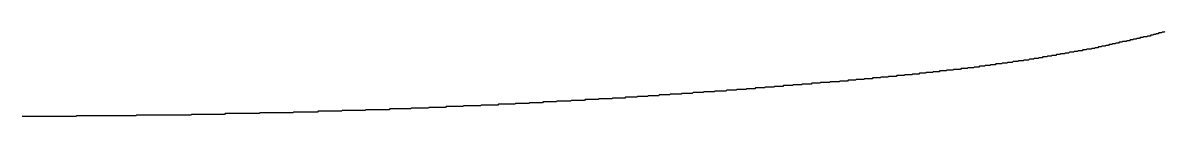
# Model space of a CAD drawing. Header units: millimetres. Extents: x 41 to 1041, y 1148 to 1248.
# Drawn here: x 314.35 to 329.04, y 1159.36 to 1160.46 of the extents above; entities that cross this region are included whole.
import ezdxf

# ---------------------------------------------------------------- set-up
doc = ezdxf.new("R2010")
doc.units = ezdxf.units.MM

msp = doc.modelspace()

# ---------------------------------------------------------------- linework, layer by layer
at = {"color": 3}
msp.add_polyline3d([(329.043, 1160.455, 0), (329.035, 1160.445, 0), (329.026, 1160.445, 0), (329.018, 1160.445, 0), (329.009, 1160.445, 0), (329.001, 1160.435, 0), (328.992, 1160.435, 0), (328.984, 1160.435, 0), (328.975, 1160.435, 0), (328.967, 1160.435, 0), (328.958, 1160.425, 0), (328.95, 1160.425, 0), (328.941, 1160.425, 0), (328.932, 1160.425, 0), (328.924, 1160.415, 0), (328.915, 1160.415, 0), (328.907, 1160.415, 0), (328.898, 1160.415, 0), (328.89, 1160.405, 0), (328.881, 1160.405, 0), (328.873, 1160.405, 0), (328.864, 1160.405, 0), (328.856, 1160.395, 0), (328.847, 1160.395, 0), (328.838, 1160.395, 0), (328.83, 1160.395, 0), (328.821, 1160.395, 0), (328.812, 1160.385, 0), (328.804, 1160.385, 0), (328.795, 1160.385, 0), (328.786, 1160.385, 0), (328.778, 1160.385, 0), (328.769, 1160.385, 0), (328.76, 1160.375, 0), (328.752, 1160.375, 0), (328.743, 1160.375, 0), (328.734, 1160.375, 0), (328.726, 1160.375, 0), (328.717, 1160.365, 0), (328.709, 1160.365, 0), (328.7, 1160.365, 0), (328.691, 1160.365, 0), (328.683, 1160.365, 0), (328.674, 1160.355, 0), (328.665, 1160.355, 0), (328.657, 1160.355, 0), (328.648, 1160.355, 0), (328.639, 1160.355, 0), (328.631, 1160.345, 0), (328.622, 1160.345, 0), (328.613, 1160.345, 0), (328.605, 1160.345, 0), (328.596, 1160.345, 0), (328.587, 1160.335, 0), (328.579, 1160.335, 0), (328.57, 1160.335, 0), (328.562, 1160.335, 0), (328.553, 1160.335, 0), (328.544, 1160.325, 0), (328.536, 1160.325, 0), (328.527, 1160.325, 0), (328.518, 1160.325, 0), (328.51, 1160.325, 0), (328.501, 1160.325, 0), (328.492, 1160.315, 0), (328.484, 1160.315, 0), (328.475, 1160.315, 0), (328.466, 1160.315, 0), (328.458, 1160.315, 0), (328.449, 1160.305, 0), (328.44, 1160.305, 0), (328.432, 1160.305, 0), (328.423, 1160.305, 0), (328.415, 1160.305, 0), (328.406, 1160.295, 0), (328.397, 1160.295, 0), (328.389, 1160.295, 0), (328.38, 1160.295, 0), (328.371, 1160.295, 0), (328.363, 1160.285, 0), (328.354, 1160.285, 0), (328.345, 1160.285, 0), (328.337, 1160.285, 0), (328.328, 1160.285, 0), (328.319, 1160.275, 0), (328.311, 1160.275, 0), (328.302, 1160.275, 0), (328.293, 1160.275, 0), (328.285, 1160.275, 0), (328.276, 1160.265, 0), (328.268, 1160.265, 0), (328.259, 1160.265, 0), (328.25, 1160.265, 0), (328.242, 1160.265, 0), (328.233, 1160.265, 0), (328.224, 1160.255, 0), (328.216, 1160.255, 0), (328.207, 1160.255, 0), (328.198, 1160.255, 0), (328.19, 1160.255, 0), (328.181, 1160.245, 0), (328.172, 1160.245, 0), (328.164, 1160.245, 0), (328.155, 1160.245, 0), (328.146, 1160.245, 0), (328.138, 1160.235, 0), (328.129, 1160.235, 0), (328.121, 1160.235, 0), (328.112, 1160.235, 0), (328.103, 1160.235, 0), (328.094, 1160.225, 0), (328.086, 1160.225, 0), (328.077, 1160.225, 0), (328.068, 1160.225, 0), (328.06, 1160.225, 0), (328.051, 1160.225, 0), (328.042, 1160.225, 0), (328.033, 1160.215, 0), (328.025, 1160.215, 0), (328.016, 1160.215, 0), (328.007, 1160.215, 0), (327.998, 1160.215, 0), (327.99, 1160.215, 0), (327.981, 1160.205, 0), (327.972, 1160.205, 0), (327.964, 1160.205, 0), (327.955, 1160.205, 0), (327.946, 1160.205, 0), (327.937, 1160.205, 0), (327.929, 1160.205, 0), (327.92, 1160.195, 0), (327.911, 1160.195, 0), (327.902, 1160.195, 0), (327.894, 1160.195, 0), (327.885, 1160.195, 0), (327.876, 1160.195, 0), (327.868, 1160.185, 0), (327.859, 1160.185, 0), (327.85, 1160.185, 0), (327.841, 1160.185, 0), (327.833, 1160.185, 0), (327.824, 1160.185, 0), (327.815, 1160.185, 0), (327.806, 1160.175, 0), (327.798, 1160.175, 0), (327.789, 1160.175, 0), (327.78, 1160.175, 0), (327.772, 1160.175, 0), (327.763, 1160.175, 0), (327.754, 1160.165, 0), (327.745, 1160.165, 0), (327.737, 1160.165, 0), (327.728, 1160.165, 0), (327.719, 1160.165, 0), (327.711, 1160.165, 0), (327.702, 1160.165, 0), (327.693, 1160.155, 0), (327.684, 1160.155, 0), (327.676, 1160.155, 0), (327.667, 1160.155, 0), (327.658, 1160.155, 0), (327.649, 1160.155, 0), (327.641, 1160.145, 0), (327.632, 1160.145, 0), (327.623, 1160.145, 0), (327.615, 1160.145, 0), (327.606, 1160.145, 0), (327.597, 1160.145, 0), (327.588, 1160.145, 0), (327.58, 1160.135, 0), (327.571, 1160.135, 0), (327.562, 1160.135, 0), (327.553, 1160.135, 0), (327.545, 1160.135, 0), (327.536, 1160.135, 0), (327.527, 1160.125, 0), (327.519, 1160.125, 0), (327.51, 1160.125, 0), (327.501, 1160.125, 0), (327.492, 1160.125, 0), (327.484, 1160.125, 0), (327.475, 1160.125, 0), (327.466, 1160.115, 0), (327.457, 1160.115, 0), (327.449, 1160.115, 0), (327.44, 1160.115, 0), (327.431, 1160.115, 0), (327.423, 1160.115, 0), (327.414, 1160.105, 0), (327.405, 1160.105, 0), (327.396, 1160.105, 0), (327.388, 1160.105, 0), (327.379, 1160.105, 0), (327.37, 1160.105, 0), (327.361, 1160.105, 0), (327.353, 1160.095, 0), (327.344, 1160.095, 0), (327.335, 1160.095, 0), (327.326, 1160.095, 0), (327.318, 1160.095, 0), (327.309, 1160.095, 0), (327.3, 1160.095, 0), (327.291, 1160.085, 0), (327.283, 1160.085, 0), (327.274, 1160.085, 0), (327.265, 1160.085, 0), (327.256, 1160.085, 0), (327.247, 1160.085, 0), (327.239, 1160.085, 0), (327.23, 1160.085, 0), (327.221, 1160.075, 0), (327.212, 1160.075, 0), (327.204, 1160.075, 0), (327.195, 1160.075, 0), (327.186, 1160.075, 0), (327.177, 1160.075, 0), (327.169, 1160.075, 0), (327.16, 1160.075, 0), (327.151, 1160.065, 0), (327.142, 1160.065, 0), (327.133, 1160.065, 0), (327.125, 1160.065, 0), (327.116, 1160.065, 0), (327.107, 1160.065, 0), (327.098, 1160.065, 0), (327.09, 1160.065, 0), (327.081, 1160.055, 0), (327.072, 1160.055, 0), (327.063, 1160.055, 0), (327.054, 1160.055, 0), (327.046, 1160.055, 0), (327.037, 1160.055, 0), (327.028, 1160.055, 0), (327.019, 1160.055, 0), (327.011, 1160.045, 0), (327.002, 1160.045, 0), (326.993, 1160.045, 0), (326.984, 1160.045, 0), (326.975, 1160.045, 0), (326.967, 1160.045, 0), (326.958, 1160.045, 0), (326.949, 1160.045, 0), (326.94, 1160.035, 0), (326.932, 1160.035, 0), (326.923, 1160.035, 0), (326.914, 1160.035, 0), (326.905, 1160.035, 0), (326.897, 1160.035, 0), (326.888, 1160.035, 0), (326.879, 1160.035, 0), (326.87, 1160.035, 0), (326.861, 1160.025, 0), (326.853, 1160.025, 0), (326.844, 1160.025, 0), (326.835, 1160.025, 0), (326.826, 1160.025, 0), (326.818, 1160.025, 0), (326.809, 1160.025, 0), (326.8, 1160.025, 0), (326.791, 1160.015, 0), (326.782, 1160.015, 0), (326.774, 1160.015, 0), (326.765, 1160.015, 0), (326.756, 1160.015, 0), (326.747, 1160.015, 0), (326.739, 1160.015, 0), (326.73, 1160.015, 0), (326.721, 1160.005, 0), (326.712, 1160.005, 0), (326.703, 1160.005, 0), (326.695, 1160.005, 0), (326.686, 1160.005, 0), (326.677, 1160.005, 0), (326.668, 1160.005, 0), (326.66, 1160.005, 0), (326.651, 1159.995, 0), (326.642, 1159.995, 0), (326.633, 1159.995, 0), (326.624, 1159.995, 0), (326.616, 1159.995, 0), (326.607, 1159.995, 0), (326.598, 1159.995, 0), (326.589, 1159.995, 0), (326.581, 1159.985, 0), (326.572, 1159.985, 0), (326.563, 1159.985, 0), (326.554, 1159.985, 0), (326.545, 1159.985, 0), (326.537, 1159.985, 0), (326.528, 1159.985, 0), (326.519, 1159.985, 0), (326.51, 1159.985, 0), (326.501, 1159.975, 0), (326.493, 1159.975, 0), (326.484, 1159.975, 0), (326.475, 1159.975, 0), (326.466, 1159.975, 0), (326.457, 1159.975, 0), (326.449, 1159.975, 0), (326.44, 1159.975, 0), (326.431, 1159.975, 0), (326.422, 1159.975, 0), (326.413, 1159.965, 0), (326.405, 1159.965, 0), (326.396, 1159.965, 0), (326.387, 1159.965, 0), (326.378, 1159.965, 0), (326.369, 1159.965, 0), (326.361, 1159.965, 0), (326.352, 1159.965, 0), (326.343, 1159.965, 0), (326.334, 1159.965, 0), (326.325, 1159.965, 0), (326.317, 1159.955, 0), (326.308, 1159.955, 0), (326.299, 1159.955, 0), (326.29, 1159.955, 0), (326.281, 1159.955, 0), (326.272, 1159.955, 0), (326.264, 1159.955, 0), (326.255, 1159.955, 0), (326.246, 1159.955, 0), (326.237, 1159.955, 0), (326.228, 1159.945, 0), (326.22, 1159.945, 0), (326.211, 1159.945, 0), (326.202, 1159.945, 0), (326.193, 1159.945, 0), (326.184, 1159.945, 0), (326.176, 1159.945, 0), (326.167, 1159.945, 0), (326.158, 1159.945, 0), (326.149, 1159.945, 0), (326.14, 1159.935, 0), (326.132, 1159.935, 0), (326.123, 1159.935, 0), (326.114, 1159.935, 0), (326.105, 1159.935, 0), (326.096, 1159.935, 0), (326.088, 1159.935, 0), (326.079, 1159.935, 0), (326.07, 1159.935, 0), (326.061, 1159.935, 0), (326.052, 1159.925, 0), (326.044, 1159.925, 0), (326.035, 1159.925, 0), (326.026, 1159.925, 0), (326.017, 1159.925, 0), (326.008, 1159.925, 0), (326, 1159.925, 0), (325.991, 1159.925, 0), (325.982, 1159.925, 0), (325.973, 1159.925, 0), (325.964, 1159.915, 0), (325.955, 1159.915, 0), (325.947, 1159.915, 0), (325.938, 1159.915, 0), (325.929, 1159.915, 0), (325.92, 1159.915, 0), (325.911, 1159.915, 0), (325.903, 1159.915, 0), (325.894, 1159.915, 0), (325.885, 1159.915, 0), (325.876, 1159.905, 0), (325.867, 1159.905, 0), (325.859, 1159.905, 0), (325.85, 1159.905, 0), (325.841, 1159.905, 0), (325.832, 1159.905, 0), (325.823, 1159.905, 0), (325.815, 1159.905, 0), (325.806, 1159.905, 0), (325.797, 1159.905, 0), (325.788, 1159.895, 0), (325.779, 1159.895, 0), (325.771, 1159.895, 0), (325.762, 1159.895, 0), (325.753, 1159.895, 0), (325.744, 1159.895, 0), (325.735, 1159.895, 0), (325.726, 1159.895, 0), (325.718, 1159.895, 0), (325.709, 1159.895, 0), (325.7, 1159.895, 0), (325.691, 1159.885, 0), (325.682, 1159.885, 0), (325.674, 1159.885, 0), (325.665, 1159.885, 0), (325.656, 1159.885, 0), (325.647, 1159.885, 0), (325.638, 1159.885, 0), (325.629, 1159.885, 0), (325.621, 1159.885, 0), (325.612, 1159.885, 0), (325.603, 1159.885, 0), (325.594, 1159.885, 0), (325.585, 1159.875, 0), (325.577, 1159.875, 0), (325.568, 1159.875, 0), (325.559, 1159.875, 0), (325.55, 1159.875, 0), (325.541, 1159.875, 0), (325.532, 1159.875, 0), (325.524, 1159.875, 0), (325.515, 1159.875, 0), (325.506, 1159.875, 0), (325.497, 1159.875, 0), (325.488, 1159.875, 0), (325.48, 1159.865, 0), (325.471, 1159.865, 0), (325.462, 1159.865, 0), (325.453, 1159.865, 0), (325.444, 1159.865, 0), (325.435, 1159.865, 0), (325.427, 1159.865, 0), (325.418, 1159.865, 0), (325.409, 1159.865, 0), (325.4, 1159.865, 0), (325.391, 1159.865, 0), (325.382, 1159.855, 0), (325.374, 1159.855, 0), (325.365, 1159.855, 0), (325.356, 1159.855, 0), (325.347, 1159.855, 0), (325.338, 1159.855, 0), (325.33, 1159.855, 0), (325.321, 1159.855, 0), (325.312, 1159.855, 0), (325.303, 1159.855, 0), (325.294, 1159.855, 0), (325.285, 1159.855, 0), (325.277, 1159.845, 0), (325.268, 1159.845, 0), (325.259, 1159.845, 0), (325.25, 1159.845, 0), (325.241, 1159.845, 0), (325.233, 1159.845, 0), (325.224, 1159.845, 0), (325.215, 1159.845, 0), (325.206, 1159.845, 0), (325.197, 1159.845, 0), (325.188, 1159.845, 0), (325.18, 1159.845, 0), (325.171, 1159.835, 0), (325.162, 1159.835, 0), (325.153, 1159.835, 0), (325.144, 1159.835, 0), (325.135, 1159.835, 0), (325.127, 1159.835, 0), (325.118, 1159.835, 0), (325.109, 1159.835, 0), (325.1, 1159.835, 0), (325.091, 1159.835, 0), (325.083, 1159.835, 0), (325.074, 1159.835, 0), (325.065, 1159.825, 0), (325.056, 1159.825, 0), (325.047, 1159.825, 0), (325.038, 1159.825, 0), (325.03, 1159.825, 0), (325.021, 1159.825, 0), (325.012, 1159.825, 0), (325.003, 1159.825, 0), (324.994, 1159.825, 0), (324.986, 1159.825, 0), (324.977, 1159.825, 0), (324.968, 1159.825, 0), (324.959, 1159.815, 0), (324.95, 1159.815, 0), (324.941, 1159.815, 0), (324.933, 1159.815, 0), (324.924, 1159.815, 0), (324.915, 1159.815, 0), (324.906, 1159.815, 0), (324.897, 1159.815, 0), (324.888, 1159.815, 0), (324.88, 1159.815, 0), (324.871, 1159.815, 0), (324.862, 1159.815, 0), (324.853, 1159.805, 0), (324.844, 1159.805, 0), (324.835, 1159.805, 0), (324.827, 1159.805, 0), (324.818, 1159.805, 0), (324.809, 1159.805, 0), (324.8, 1159.805, 0), (324.791, 1159.805, 0), (324.783, 1159.805, 0), (324.774, 1159.805, 0), (324.765, 1159.805, 0), (324.756, 1159.805, 0), (324.747, 1159.805, 0), (324.738, 1159.805, 0), (324.73, 1159.795, 0), (324.721, 1159.795, 0), (324.712, 1159.795, 0), (324.703, 1159.795, 0), (324.694, 1159.795, 0), (324.685, 1159.795, 0), (324.677, 1159.795, 0), (324.668, 1159.795, 0), (324.659, 1159.795, 0), (324.65, 1159.795, 0), (324.641, 1159.795, 0), (324.632, 1159.795, 0), (324.624, 1159.795, 0), (324.615, 1159.795, 0), (324.606, 1159.785, 0), (324.597, 1159.785, 0), (324.588, 1159.785, 0), (324.579, 1159.785, 0), (324.571, 1159.785, 0), (324.562, 1159.785, 0), (324.553, 1159.785, 0), (324.544, 1159.785, 0), (324.535, 1159.785, 0), (324.526, 1159.785, 0), (324.518, 1159.785, 0), (324.509, 1159.785, 0), (324.5, 1159.785, 0), (324.491, 1159.775, 0), (324.482, 1159.775, 0), (324.473, 1159.775, 0), (324.465, 1159.775, 0), (324.456, 1159.775, 0), (324.447, 1159.775, 0), (324.438, 1159.775, 0), (324.429, 1159.775, 0), (324.42, 1159.775, 0), (324.412, 1159.775, 0), (324.403, 1159.775, 0), (324.394, 1159.775, 0), (324.385, 1159.775, 0), (324.376, 1159.775, 0), (324.367, 1159.765, 0), (324.359, 1159.765, 0), (324.35, 1159.765, 0), (324.341, 1159.765, 0), (324.332, 1159.765, 0), (324.323, 1159.765, 0), (324.314, 1159.765, 0), (324.306, 1159.765, 0), (324.297, 1159.765, 0), (324.288, 1159.765, 0), (324.279, 1159.765, 0), (324.27, 1159.765, 0), (324.261, 1159.765, 0), (324.253, 1159.755, 0), (324.244, 1159.755, 0), (324.235, 1159.755, 0), (324.226, 1159.755, 0), (324.217, 1159.755, 0), (324.209, 1159.755, 0), (324.2, 1159.755, 0), (324.191, 1159.755, 0), (324.182, 1159.755, 0), (324.173, 1159.755, 0), (324.164, 1159.755, 0), (324.156, 1159.755, 0), (324.147, 1159.755, 0), (324.138, 1159.755, 0), (324.129, 1159.745, 0), (324.12, 1159.745, 0), (324.111, 1159.745, 0), (324.103, 1159.745, 0), (324.094, 1159.745, 0), (324.085, 1159.745, 0), (324.076, 1159.745, 0), (324.067, 1159.745, 0), (324.058, 1159.745, 0), (324.05, 1159.745, 0), (324.041, 1159.745, 0), (324.032, 1159.745, 0), (324.023, 1159.745, 0), (324.014, 1159.735, 0), (324.005, 1159.735, 0), (323.997, 1159.735, 0), (323.988, 1159.735, 0), (323.979, 1159.735, 0), (323.97, 1159.735, 0), (323.961, 1159.735, 0), (323.952, 1159.735, 0), (323.944, 1159.735, 0), (323.935, 1159.735, 0), (323.926, 1159.735, 0), (323.917, 1159.735, 0), (323.908, 1159.735, 0), (323.899, 1159.735, 0), (323.891, 1159.725, 0), (323.882, 1159.725, 0), (323.873, 1159.725, 0), (323.864, 1159.725, 0), (323.855, 1159.725, 0), (323.846, 1159.725, 0), (323.838, 1159.725, 0), (323.829, 1159.725, 0), (323.82, 1159.725, 0), (323.811, 1159.725, 0), (323.802, 1159.725, 0), (323.793, 1159.725, 0), (323.785, 1159.725, 0), (323.776, 1159.725, 0), (323.767, 1159.715, 0), (323.758, 1159.715, 0), (323.749, 1159.715, 0), (323.74, 1159.715, 0), (323.732, 1159.715, 0), (323.723, 1159.715, 0), (323.714, 1159.715, 0), (323.705, 1159.715, 0), (323.696, 1159.715, 0), (323.687, 1159.715, 0), (323.679, 1159.715, 0), (323.67, 1159.715, 0), (323.661, 1159.715, 0), (323.652, 1159.705, 0), (323.643, 1159.705, 0), (323.635, 1159.705, 0), (323.626, 1159.705, 0), (323.617, 1159.705, 0), (323.608, 1159.705, 0), (323.599, 1159.705, 0), (323.59, 1159.705, 0), (323.582, 1159.705, 0), (323.573, 1159.705, 0), (323.564, 1159.705, 0), (323.555, 1159.705, 0), (323.546, 1159.705, 0), (323.537, 1159.705, 0), (323.529, 1159.695, 0), (323.52, 1159.695, 0), (323.511, 1159.695, 0), (323.502, 1159.695, 0), (323.493, 1159.695, 0), (323.484, 1159.695, 0), (323.476, 1159.695, 0), (323.467, 1159.695, 0), (323.458, 1159.695, 0), (323.449, 1159.695, 0), (323.44, 1159.695, 0), (323.431, 1159.695, 0), (323.422, 1159.695, 0), (323.414, 1159.695, 0), (323.405, 1159.695, 0), (323.396, 1159.685, 0), (323.387, 1159.685, 0), (323.378, 1159.685, 0), (323.369, 1159.685, 0), (323.361, 1159.685, 0), (323.352, 1159.685, 0), (323.343, 1159.685, 0), (323.334, 1159.685, 0), (323.325, 1159.685, 0), (323.316, 1159.685, 0), (323.308, 1159.685, 0), (323.299, 1159.685, 0), (323.29, 1159.685, 0), (323.281, 1159.685, 0), (323.272, 1159.685, 0), (323.263, 1159.685, 0), (323.255, 1159.685, 0), (323.246, 1159.675, 0), (323.237, 1159.675, 0), (323.228, 1159.675, 0), (323.219, 1159.675, 0), (323.21, 1159.675, 0), (323.201, 1159.675, 0), (323.193, 1159.675, 0), (323.184, 1159.675, 0), (323.175, 1159.675, 0), (323.166, 1159.675, 0), (323.157, 1159.675, 0), (323.148, 1159.675, 0), (323.14, 1159.675, 0), (323.131, 1159.675, 0), (323.122, 1159.675, 0), (323.113, 1159.675, 0), (323.104, 1159.665, 0), (323.095, 1159.665, 0), (323.087, 1159.665, 0), (323.078, 1159.665, 0), (323.069, 1159.665, 0), (323.06, 1159.665, 0), (323.051, 1159.665, 0), (323.042, 1159.665, 0), (323.034, 1159.665, 0), (323.025, 1159.665, 0), (323.016, 1159.665, 0), (323.007, 1159.665, 0), (322.998, 1159.665, 0), (322.989, 1159.665, 0), (322.98, 1159.665, 0), (322.972, 1159.665, 0), (322.963, 1159.655, 0), (322.954, 1159.655, 0), (322.945, 1159.655, 0), (322.936, 1159.655, 0), (322.927, 1159.655, 0), (322.919, 1159.655, 0), (322.91, 1159.655, 0), (322.901, 1159.655, 0), (322.892, 1159.655, 0), (322.883, 1159.655, 0), (322.874, 1159.655, 0), (322.866, 1159.655, 0), (322.857, 1159.655, 0), (322.848, 1159.655, 0), (322.839, 1159.655, 0), (322.83, 1159.655, 0), (322.821, 1159.645, 0), (322.813, 1159.645, 0), (322.804, 1159.645, 0), (322.795, 1159.645, 0), (322.786, 1159.645, 0), (322.777, 1159.645, 0), (322.768, 1159.645, 0), (322.759, 1159.645, 0), (322.751, 1159.645, 0), (322.742, 1159.645, 0), (322.733, 1159.645, 0), (322.724, 1159.645, 0), (322.715, 1159.645, 0), (322.706, 1159.645, 0), (322.698, 1159.645, 0), (322.689, 1159.645, 0), (322.68, 1159.645, 0), (322.671, 1159.635, 0), (322.662, 1159.635, 0), (322.653, 1159.635, 0), (322.645, 1159.635, 0), (322.636, 1159.635, 0), (322.627, 1159.635, 0), (322.618, 1159.635, 0), (322.609, 1159.635, 0), (322.6, 1159.635, 0), (322.592, 1159.635, 0), (322.583, 1159.635, 0), (322.574, 1159.635, 0), (322.565, 1159.635, 0), (322.556, 1159.635, 0), (322.547, 1159.635, 0), (322.538, 1159.635, 0), (322.53, 1159.625, 0), (322.521, 1159.625, 0), (322.512, 1159.625, 0), (322.503, 1159.625, 0), (322.494, 1159.625, 0), (322.485, 1159.625, 0), (322.477, 1159.625, 0), (322.468, 1159.625, 0), (322.459, 1159.625, 0), (322.45, 1159.625, 0), (322.441, 1159.625, 0), (322.432, 1159.625, 0), (322.424, 1159.625, 0), (322.415, 1159.625, 0), (322.406, 1159.625, 0), (322.397, 1159.625, 0), (322.388, 1159.615, 0), (322.379, 1159.615, 0), (322.371, 1159.615, 0), (322.362, 1159.615, 0), (322.353, 1159.615, 0), (322.344, 1159.615, 0), (322.335, 1159.615, 0), (322.326, 1159.615, 0), (322.317, 1159.615, 0), (322.309, 1159.615, 0), (322.3, 1159.615, 0), (322.291, 1159.615, 0), (322.282, 1159.615, 0), (322.273, 1159.615, 0), (322.264, 1159.615, 0), (322.256, 1159.615, 0), (322.247, 1159.605, 0), (322.238, 1159.605, 0), (322.229, 1159.605, 0), (322.22, 1159.605, 0), (322.211, 1159.605, 0), (322.203, 1159.605, 0), (322.194, 1159.605, 0), (322.185, 1159.605, 0), (322.176, 1159.605, 0), (322.167, 1159.605, 0), (322.158, 1159.605, 0), (322.15, 1159.605, 0), (322.141, 1159.605, 0), (322.132, 1159.605, 0), (322.123, 1159.605, 0), (322.114, 1159.605, 0), (322.105, 1159.605, 0), (322.096, 1159.595, 0), (322.088, 1159.595, 0), (322.079, 1159.595, 0), (322.07, 1159.595, 0), (322.061, 1159.595, 0), (322.052, 1159.595, 0), (322.043, 1159.595, 0), (322.035, 1159.595, 0), (322.026, 1159.595, 0), (322.017, 1159.595, 0), (322.008, 1159.595, 0), (321.999, 1159.595, 0), (321.99, 1159.595, 0), (321.981, 1159.595, 0), (321.973, 1159.595, 0), (321.964, 1159.595, 0), (321.955, 1159.595, 0), (321.946, 1159.595, 0), (321.937, 1159.595, 0), (321.928, 1159.585, 0), (321.92, 1159.585, 0), (321.911, 1159.585, 0), (321.902, 1159.585, 0), (321.893, 1159.585, 0), (321.884, 1159.585, 0), (321.875, 1159.585, 0), (321.866, 1159.585, 0), (321.858, 1159.585, 0), (321.849, 1159.585, 0), (321.84, 1159.585, 0), (321.831, 1159.585, 0), (321.822, 1159.585, 0), (321.813, 1159.585, 0), (321.805, 1159.585, 0), (321.796, 1159.585, 0), (321.787, 1159.585, 0), (321.778, 1159.585, 0), (321.769, 1159.585, 0), (321.76, 1159.585, 0), (321.751, 1159.575, 0), (321.743, 1159.575, 0), (321.734, 1159.575, 0), (321.725, 1159.575, 0), (321.716, 1159.575, 0), (321.707, 1159.575, 0), (321.698, 1159.575, 0), (321.69, 1159.575, 0), (321.681, 1159.575, 0), (321.672, 1159.575, 0), (321.663, 1159.575, 0), (321.654, 1159.575, 0), (321.645, 1159.575, 0), (321.636, 1159.575, 0), (321.628, 1159.575, 0), (321.619, 1159.575, 0), (321.61, 1159.575, 0), (321.601, 1159.575, 0), (321.592, 1159.575, 0), (321.583, 1159.575, 0), (321.575, 1159.565, 0), (321.566, 1159.565, 0), (321.557, 1159.565, 0), (321.548, 1159.565, 0), (321.539, 1159.565, 0), (321.53, 1159.565, 0), (321.521, 1159.565, 0), (321.513, 1159.565, 0), (321.504, 1159.565, 0), (321.495, 1159.565, 0), (321.486, 1159.565, 0), (321.477, 1159.565, 0), (321.468, 1159.565, 0), (321.459, 1159.565, 0), (321.451, 1159.565, 0), (321.442, 1159.565, 0), (321.433, 1159.565, 0), (321.424, 1159.565, 0), (321.415, 1159.565, 0), (321.406, 1159.565, 0), (321.398, 1159.555, 0), (321.389, 1159.555, 0), (321.38, 1159.555, 0), (321.371, 1159.555, 0), (321.362, 1159.555, 0), (321.353, 1159.555, 0), (321.344, 1159.555, 0), (321.336, 1159.555, 0), (321.327, 1159.555, 0), (321.318, 1159.555, 0), (321.309, 1159.555, 0), (321.3, 1159.555, 0), (321.291, 1159.555, 0), (321.283, 1159.555, 0), (321.274, 1159.555, 0), (321.265, 1159.555, 0), (321.256, 1159.555, 0), (321.247, 1159.555, 0), (321.238, 1159.555, 0), (321.229, 1159.555, 0), (321.221, 1159.555, 0), (321.212, 1159.545, 0), (321.203, 1159.545, 0), (321.194, 1159.545, 0), (321.185, 1159.545, 0), (321.176, 1159.545, 0), (321.168, 1159.545, 0), (321.159, 1159.545, 0), (321.15, 1159.545, 0), (321.141, 1159.545, 0), (321.132, 1159.545, 0), (321.123, 1159.545, 0), (321.114, 1159.545, 0), (321.106, 1159.545, 0), (321.097, 1159.545, 0), (321.088, 1159.545, 0), (321.079, 1159.545, 0), (321.07, 1159.545, 0), (321.061, 1159.545, 0), (321.053, 1159.545, 0), (321.044, 1159.545, 0), (321.035, 1159.535, 0), (321.026, 1159.535, 0), (321.017, 1159.535, 0), (321.008, 1159.535, 0), (320.999, 1159.535, 0), (320.991, 1159.535, 0), (320.982, 1159.535, 0), (320.973, 1159.535, 0), (320.964, 1159.535, 0), (320.955, 1159.535, 0), (320.946, 1159.535, 0), (320.937, 1159.535, 0), (320.929, 1159.535, 0), (320.92, 1159.535, 0), (320.911, 1159.535, 0), (320.902, 1159.535, 0), (320.893, 1159.535, 0), (320.884, 1159.535, 0), (320.876, 1159.535, 0), (320.867, 1159.535, 0), (320.858, 1159.525, 0), (320.849, 1159.525, 0), (320.84, 1159.525, 0), (320.831, 1159.525, 0), (320.822, 1159.525, 0), (320.814, 1159.525, 0), (320.805, 1159.525, 0), (320.796, 1159.525, 0), (320.787, 1159.525, 0), (320.778, 1159.525, 0), (320.769, 1159.525, 0), (320.761, 1159.525, 0), (320.752, 1159.525, 0), (320.743, 1159.525, 0), (320.734, 1159.525, 0), (320.725, 1159.525, 0), (320.716, 1159.525, 0), (320.707, 1159.525, 0), (320.699, 1159.525, 0), (320.69, 1159.525, 0), (320.681, 1159.515, 0), (320.672, 1159.515, 0), (320.663, 1159.515, 0), (320.654, 1159.515, 0), (320.646, 1159.515, 0), (320.637, 1159.515, 0), (320.628, 1159.515, 0), (320.619, 1159.515, 0), (320.61, 1159.515, 0), (320.601, 1159.515, 0), (320.592, 1159.515, 0), (320.584, 1159.515, 0), (320.575, 1159.515, 0), (320.566, 1159.515, 0), (320.557, 1159.515, 0), (320.548, 1159.515, 0), (320.539, 1159.515, 0), (320.53, 1159.515, 0), (320.522, 1159.515, 0), (320.513, 1159.515, 0), (320.504, 1159.515, 0), (320.495, 1159.515, 0), (320.486, 1159.515, 0), (320.477, 1159.515, 0), (320.468, 1159.515, 0), (320.46, 1159.505, 0), (320.451, 1159.505, 0), (320.442, 1159.505, 0), (320.433, 1159.505, 0), (320.424, 1159.505, 0), (320.415, 1159.505, 0), (320.406, 1159.505, 0), (320.398, 1159.505, 0), (320.389, 1159.505, 0), (320.38, 1159.505, 0), (320.371, 1159.505, 0), (320.362, 1159.505, 0), (320.353, 1159.505, 0), (320.345, 1159.505, 0), (320.336, 1159.505, 0), (320.327, 1159.505, 0), (320.318, 1159.505, 0), (320.309, 1159.505, 0), (320.3, 1159.505, 0), (320.291, 1159.505, 0), (320.283, 1159.505, 0), (320.274, 1159.505, 0), (320.265, 1159.505, 0), (320.256, 1159.505, 0), (320.247, 1159.505, 0), (320.238, 1159.495, 0), (320.229, 1159.495, 0), (320.221, 1159.495, 0), (320.212, 1159.495, 0), (320.203, 1159.495, 0), (320.194, 1159.495, 0), (320.185, 1159.495, 0), (320.176, 1159.495, 0), (320.167, 1159.495, 0), (320.159, 1159.495, 0), (320.15, 1159.495, 0), (320.141, 1159.495, 0), (320.132, 1159.495, 0), (320.123, 1159.495, 0), (320.114, 1159.495, 0), (320.106, 1159.495, 0), (320.097, 1159.495, 0), (320.088, 1159.495, 0), (320.079, 1159.495, 0), (320.07, 1159.495, 0), (320.061, 1159.495, 0), (320.052, 1159.495, 0), (320.044, 1159.495, 0), (320.035, 1159.495, 0), (320.026, 1159.495, 0), (320.017, 1159.495, 0), (320.008, 1159.485, 0), (319.999, 1159.485, 0), (319.99, 1159.485, 0), (319.982, 1159.485, 0), (319.973, 1159.485, 0), (319.964, 1159.485, 0), (319.955, 1159.485, 0), (319.946, 1159.485, 0), (319.937, 1159.485, 0), (319.928, 1159.485, 0), (319.92, 1159.485, 0), (319.911, 1159.485, 0), (319.902, 1159.485, 0), (319.893, 1159.485, 0), (319.884, 1159.485, 0), (319.875, 1159.485, 0), (319.866, 1159.485, 0), (319.858, 1159.485, 0), (319.849, 1159.485, 0), (319.84, 1159.485, 0), (319.831, 1159.485, 0), (319.822, 1159.485, 0), (319.813, 1159.485, 0), (319.805, 1159.485, 0), (319.796, 1159.485, 0), (319.787, 1159.475, 0), (319.778, 1159.475, 0), (319.769, 1159.475, 0), (319.76, 1159.475, 0), (319.751, 1159.475, 0), (319.743, 1159.475, 0), (319.734, 1159.475, 0), (319.725, 1159.475, 0), (319.716, 1159.475, 0), (319.707, 1159.475, 0), (319.698, 1159.475, 0), (319.689, 1159.475, 0), (319.681, 1159.475, 0), (319.672, 1159.475, 0), (319.663, 1159.475, 0), (319.654, 1159.475, 0), (319.645, 1159.475, 0), (319.636, 1159.475, 0), (319.627, 1159.475, 0), (319.619, 1159.475, 0), (319.61, 1159.475, 0), (319.601, 1159.475, 0), (319.592, 1159.475, 0), (319.583, 1159.475, 0), (319.574, 1159.475, 0), (319.566, 1159.465, 0), (319.557, 1159.465, 0), (319.548, 1159.465, 0), (319.539, 1159.465, 0), (319.53, 1159.465, 0), (319.521, 1159.465, 0), (319.512, 1159.465, 0), (319.504, 1159.465, 0), (319.495, 1159.465, 0), (319.486, 1159.465, 0), (319.477, 1159.465, 0), (319.468, 1159.465, 0), (319.459, 1159.465, 0), (319.45, 1159.465, 0), (319.442, 1159.465, 0), (319.433, 1159.465, 0), (319.424, 1159.465, 0), (319.415, 1159.465, 0), (319.406, 1159.465, 0), (319.397, 1159.465, 0), (319.388, 1159.465, 0), (319.38, 1159.465, 0), (319.371, 1159.465, 0), (319.362, 1159.465, 0), (319.353, 1159.465, 0), (319.344, 1159.465, 0), (319.335, 1159.455, 0), (319.326, 1159.455, 0), (319.318, 1159.455, 0), (319.309, 1159.455, 0), (319.3, 1159.455, 0), (319.291, 1159.455, 0), (319.282, 1159.455, 0), (319.273, 1159.455, 0), (319.265, 1159.455, 0), (319.256, 1159.455, 0), (319.247, 1159.455, 0), (319.238, 1159.455, 0), (319.229, 1159.455, 0), (319.22, 1159.455, 0), (319.211, 1159.455, 0), (319.203, 1159.455, 0), (319.194, 1159.455, 0), (319.185, 1159.455, 0), (319.176, 1159.455, 0), (319.167, 1159.455, 0), (319.158, 1159.455, 0), (319.149, 1159.455, 0), (319.141, 1159.455, 0), (319.132, 1159.455, 0), (319.123, 1159.455, 0), (319.114, 1159.455, 0), (319.105, 1159.455, 0), (319.096, 1159.455, 0), (319.087, 1159.455, 0), (319.079, 1159.455, 0), (319.07, 1159.455, 0), (319.061, 1159.445, 0), (319.052, 1159.445, 0), (319.043, 1159.445, 0), (319.034, 1159.445, 0), (319.025, 1159.445, 0), (319.017, 1159.445, 0), (319.008, 1159.445, 0), (318.999, 1159.445, 0), (318.99, 1159.445, 0), (318.981, 1159.445, 0), (318.972, 1159.445, 0), (318.963, 1159.445, 0), (318.955, 1159.445, 0), (318.946, 1159.445, 0), (318.937, 1159.445, 0), (318.928, 1159.445, 0), (318.919, 1159.445, 0), (318.91, 1159.445, 0), (318.901, 1159.445, 0), (318.893, 1159.445, 0), (318.884, 1159.445, 0), (318.875, 1159.445, 0), (318.866, 1159.445, 0), (318.857, 1159.445, 0), (318.848, 1159.445, 0), (318.839, 1159.445, 0), (318.831, 1159.445, 0), (318.822, 1159.445, 0), (318.813, 1159.445, 0), (318.804, 1159.445, 0), (318.795, 1159.445, 0), (318.786, 1159.445, 0), (318.777, 1159.445, 0), (318.769, 1159.445, 0), (318.76, 1159.445, 0), (318.751, 1159.435, 0), (318.742, 1159.435, 0), (318.733, 1159.435, 0), (318.724, 1159.435, 0), (318.715, 1159.435, 0), (318.707, 1159.435, 0), (318.698, 1159.435, 0), (318.689, 1159.435, 0), (318.68, 1159.435, 0), (318.671, 1159.435, 0), (318.662, 1159.435, 0), (318.653, 1159.435, 0), (318.645, 1159.435, 0), (318.636, 1159.435, 0), (318.627, 1159.435, 0), (318.618, 1159.435, 0), (318.609, 1159.435, 0), (318.6, 1159.435, 0), (318.591, 1159.435, 0), (318.583, 1159.435, 0), (318.574, 1159.435, 0), (318.565, 1159.435, 0), (318.556, 1159.435, 0), (318.547, 1159.435, 0), (318.538, 1159.435, 0), (318.529, 1159.435, 0), (318.521, 1159.435, 0), (318.512, 1159.435, 0), (318.503, 1159.435, 0), (318.494, 1159.435, 0), (318.485, 1159.435, 0), (318.476, 1159.435, 0), (318.467, 1159.435, 0), (318.459, 1159.435, 0), (318.45, 1159.425, 0), (318.441, 1159.425, 0), (318.432, 1159.425, 0), (318.423, 1159.425, 0), (318.414, 1159.425, 0), (318.405, 1159.425, 0), (318.397, 1159.425, 0), (318.388, 1159.425, 0), (318.379, 1159.425, 0), (318.37, 1159.425, 0), (318.361, 1159.425, 0), (318.352, 1159.425, 0), (318.343, 1159.425, 0), (318.335, 1159.425, 0), (318.326, 1159.425, 0), (318.317, 1159.425, 0), (318.308, 1159.425, 0), (318.299, 1159.425, 0), (318.29, 1159.425, 0), (318.281, 1159.425, 0), (318.273, 1159.425, 0), (318.264, 1159.425, 0), (318.255, 1159.425, 0), (318.246, 1159.425, 0), (318.237, 1159.425, 0), (318.228, 1159.425, 0), (318.219, 1159.425, 0), (318.211, 1159.425, 0), (318.202, 1159.425, 0), (318.193, 1159.425, 0), (318.184, 1159.425, 0), (318.175, 1159.425, 0), (318.166, 1159.425, 0), (318.157, 1159.425, 0), (318.149, 1159.425, 0), (318.14, 1159.415, 0), (318.131, 1159.415, 0), (318.122, 1159.415, 0), (318.113, 1159.415, 0), (318.104, 1159.415, 0), (318.095, 1159.415, 0), (318.087, 1159.415, 0), (318.078, 1159.415, 0), (318.069, 1159.415, 0), (318.06, 1159.415, 0), (318.051, 1159.415, 0), (318.042, 1159.415, 0), (318.033, 1159.415, 0), (318.025, 1159.415, 0), (318.016, 1159.415, 0), (318.007, 1159.415, 0), (317.998, 1159.415, 0), (317.989, 1159.415, 0), (317.98, 1159.415, 0), (317.971, 1159.415, 0), (317.963, 1159.415, 0), (317.954, 1159.415, 0), (317.945, 1159.415, 0), (317.936, 1159.415, 0), (317.927, 1159.415, 0), (317.918, 1159.415, 0), (317.909, 1159.415, 0), (317.901, 1159.415, 0), (317.892, 1159.415, 0), (317.883, 1159.415, 0), (317.874, 1159.415, 0), (317.865, 1159.415, 0), (317.856, 1159.415, 0), (317.847, 1159.415, 0), (317.839, 1159.415, 0), (317.83, 1159.415, 0), (317.821, 1159.405, 0), (317.812, 1159.405, 0), (317.803, 1159.405, 0), (317.794, 1159.405, 0), (317.785, 1159.405, 0), (317.777, 1159.405, 0), (317.768, 1159.405, 0), (317.759, 1159.405, 0), (317.75, 1159.405, 0), (317.741, 1159.405, 0), (317.732, 1159.405, 0), (317.723, 1159.405, 0), (317.715, 1159.405, 0), (317.706, 1159.405, 0), (317.697, 1159.405, 0), (317.688, 1159.405, 0), (317.679, 1159.405, 0), (317.67, 1159.405, 0), (317.661, 1159.405, 0), (317.653, 1159.405, 0), (317.644, 1159.405, 0), (317.635, 1159.405, 0), (317.626, 1159.405, 0), (317.617, 1159.405, 0), (317.608, 1159.405, 0), (317.599, 1159.405, 0), (317.591, 1159.405, 0), (317.582, 1159.405, 0), (317.573, 1159.405, 0), (317.564, 1159.405, 0), (317.555, 1159.405, 0), (317.546, 1159.405, 0), (317.537, 1159.405, 0), (317.529, 1159.405, 0), (317.52, 1159.405, 0), (317.511, 1159.405, 0), (317.502, 1159.405, 0), (317.493, 1159.405, 0), (317.484, 1159.405, 0), (317.475, 1159.405, 0), (317.467, 1159.405, 0), (317.458, 1159.405, 0), (317.449, 1159.405, 0), (317.44, 1159.405, 0), (317.431, 1159.405, 0), (317.422, 1159.405, 0), (317.413, 1159.405, 0), (317.404, 1159.405, 0), (317.396, 1159.405, 0), (317.387, 1159.395, 0), (317.378, 1159.395, 0), (317.369, 1159.395, 0), (317.36, 1159.395, 0), (317.351, 1159.395, 0), (317.342, 1159.395, 0), (317.334, 1159.395, 0), (317.325, 1159.395, 0), (317.316, 1159.395, 0), (317.307, 1159.395, 0), (317.298, 1159.395, 0), (317.289, 1159.395, 0), (317.28, 1159.395, 0), (317.272, 1159.395, 0), (317.263, 1159.395, 0), (317.254, 1159.395, 0), (317.245, 1159.395, 0), (317.236, 1159.395, 0), (317.227, 1159.395, 0), (317.218, 1159.395, 0), (317.21, 1159.395, 0), (317.201, 1159.395, 0), (317.192, 1159.395, 0), (317.183, 1159.395, 0), (317.174, 1159.395, 0), (317.165, 1159.395, 0), (317.156, 1159.395, 0), (317.148, 1159.395, 0), (317.139, 1159.395, 0), (317.13, 1159.395, 0), (317.121, 1159.395, 0), (317.112, 1159.395, 0), (317.103, 1159.395, 0), (317.094, 1159.395, 0), (317.086, 1159.395, 0), (317.077, 1159.395, 0), (317.068, 1159.395, 0), (317.059, 1159.395, 0), (317.05, 1159.395, 0), (317.041, 1159.395, 0), (317.032, 1159.395, 0), (317.024, 1159.395, 0), (317.015, 1159.395, 0), (317.006, 1159.395, 0), (316.997, 1159.395, 0), (316.988, 1159.395, 0), (316.979, 1159.395, 0), (316.97, 1159.395, 0), (316.962, 1159.395, 0), (316.953, 1159.395, 0), (316.944, 1159.385, 0), (316.935, 1159.385, 0), (316.926, 1159.385, 0), (316.917, 1159.385, 0), (316.908, 1159.385, 0), (316.9, 1159.385, 0), (316.891, 1159.385, 0), (316.882, 1159.385, 0), (316.873, 1159.385, 0), (316.864, 1159.385, 0), (316.855, 1159.385, 0), (316.846, 1159.385, 0), (316.838, 1159.385, 0), (316.829, 1159.385, 0), (316.82, 1159.385, 0), (316.811, 1159.385, 0), (316.802, 1159.385, 0), (316.793, 1159.385, 0), (316.784, 1159.385, 0), (316.775, 1159.385, 0), (316.767, 1159.385, 0), (316.758, 1159.385, 0), (316.749, 1159.385, 0), (316.74, 1159.385, 0), (316.731, 1159.385, 0), (316.722, 1159.385, 0), (316.713, 1159.385, 0), (316.705, 1159.385, 0), (316.696, 1159.385, 0), (316.687, 1159.385, 0), (316.678, 1159.385, 0), (316.669, 1159.385, 0), (316.66, 1159.385, 0), (316.651, 1159.385, 0), (316.643, 1159.385, 0), (316.634, 1159.385, 0), (316.625, 1159.385, 0), (316.616, 1159.385, 0), (316.607, 1159.385, 0), (316.598, 1159.385, 0), (316.589, 1159.385, 0), (316.581, 1159.385, 0), (316.572, 1159.385, 0), (316.563, 1159.385, 0), (316.554, 1159.385, 0), (316.545, 1159.385, 0), (316.536, 1159.385, 0), (316.527, 1159.385, 0), (316.519, 1159.385, 0), (316.51, 1159.375, 0), (316.501, 1159.375, 0), (316.492, 1159.375, 0), (316.483, 1159.375, 0), (316.474, 1159.375, 0), (316.465, 1159.375, 0), (316.457, 1159.375, 0), (316.448, 1159.375, 0), (316.439, 1159.375, 0), (316.43, 1159.375, 0), (316.421, 1159.375, 0), (316.412, 1159.375, 0), (316.403, 1159.375, 0), (316.395, 1159.375, 0), (316.386, 1159.375, 0), (316.377, 1159.375, 0), (316.368, 1159.375, 0), (316.359, 1159.375, 0), (316.35, 1159.375, 0), (316.341, 1159.375, 0), (316.333, 1159.375, 0), (316.324, 1159.375, 0), (316.315, 1159.375, 0), (316.306, 1159.375, 0), (316.297, 1159.375, 0), (316.288, 1159.375, 0), (316.279, 1159.375, 0), (316.271, 1159.375, 0), (316.262, 1159.375, 0), (316.253, 1159.375, 0), (316.244, 1159.375, 0), (316.235, 1159.375, 0), (316.226, 1159.375, 0), (316.217, 1159.375, 0), (316.208, 1159.375, 0), (316.2, 1159.375, 0), (316.191, 1159.375, 0), (316.182, 1159.375, 0), (316.173, 1159.375, 0), (316.164, 1159.375, 0), (316.155, 1159.375, 0), (316.146, 1159.375, 0), (316.138, 1159.375, 0), (316.129, 1159.375, 0), (316.12, 1159.375, 0), (316.111, 1159.375, 0), (316.102, 1159.375, 0), (316.093, 1159.375, 0), (316.084, 1159.375, 0), (316.076, 1159.375, 0), (316.067, 1159.375, 0), (316.058, 1159.375, 0), (316.049, 1159.375, 0), (316.04, 1159.375, 0), (316.031, 1159.375, 0), (316.022, 1159.375, 0), (316.014, 1159.375, 0), (316.005, 1159.375, 0), (315.996, 1159.375, 0), (315.987, 1159.375, 0), (315.978, 1159.375, 0), (315.969, 1159.375, 0), (315.96, 1159.375, 0), (315.952, 1159.375, 0), (315.943, 1159.375, 0), (315.934, 1159.375, 0), (315.925, 1159.375, 0), (315.916, 1159.375, 0), (315.907, 1159.375, 0), (315.898, 1159.375, 0), (315.889, 1159.375, 0), (315.881, 1159.375, 0), (315.872, 1159.375, 0), (315.863, 1159.375, 0), (315.854, 1159.375, 0), (315.845, 1159.375, 0), (315.836, 1159.375, 0), (315.827, 1159.375, 0), (315.819, 1159.375, 0), (315.81, 1159.375, 0), (315.801, 1159.365, 0), (315.792, 1159.365, 0), (315.783, 1159.365, 0), (315.774, 1159.365, 0), (315.765, 1159.365, 0), (315.757, 1159.365, 0), (315.748, 1159.365, 0), (315.739, 1159.365, 0), (315.73, 1159.365, 0), (315.721, 1159.365, 0), (315.712, 1159.365, 0), (315.703, 1159.365, 0), (315.695, 1159.365, 0), (315.686, 1159.365, 0), (315.677, 1159.365, 0), (315.668, 1159.365, 0), (315.659, 1159.365, 0), (315.65, 1159.365, 0), (315.641, 1159.365, 0), (315.633, 1159.365, 0), (315.624, 1159.365, 0), (315.615, 1159.365, 0), (315.606, 1159.365, 0), (315.597, 1159.365, 0), (315.588, 1159.365, 0), (315.579, 1159.365, 0), (315.571, 1159.365, 0), (315.562, 1159.365, 0), (315.553, 1159.365, 0), (315.544, 1159.365, 0), (315.535, 1159.365, 0), (315.526, 1159.365, 0), (315.517, 1159.365, 0), (315.508, 1159.365, 0), (315.5, 1159.365, 0), (315.491, 1159.365, 0), (315.482, 1159.365, 0), (315.473, 1159.365, 0), (315.464, 1159.365, 0), (315.455, 1159.365, 0), (315.446, 1159.365, 0), (315.438, 1159.365, 0), (315.429, 1159.365, 0), (315.42, 1159.365, 0), (315.411, 1159.365, 0), (315.402, 1159.365, 0), (315.393, 1159.365, 0), (315.384, 1159.365, 0), (315.376, 1159.365, 0), (315.367, 1159.365, 0), (315.358, 1159.365, 0), (315.349, 1159.365, 0), (315.34, 1159.365, 0), (315.331, 1159.365, 0), (315.322, 1159.365, 0), (315.314, 1159.365, 0), (315.305, 1159.365, 0), (315.296, 1159.365, 0), (315.287, 1159.365, 0), (315.278, 1159.365, 0), (315.269, 1159.365, 0), (315.26, 1159.365, 0), (315.252, 1159.365, 0), (315.243, 1159.365, 0), (315.234, 1159.365, 0), (315.225, 1159.365, 0), (315.216, 1159.365, 0), (315.207, 1159.365, 0), (315.198, 1159.365, 0), (315.19, 1159.365, 0), (315.181, 1159.365, 0), (315.172, 1159.365, 0), (315.163, 1159.365, 0), (315.154, 1159.365, 0), (315.145, 1159.365, 0), (315.136, 1159.365, 0), (315.127, 1159.365, 0), (315.119, 1159.365, 0), (315.11, 1159.365, 0), (315.101, 1159.365, 0), (315.092, 1159.365, 0), (315.083, 1159.365, 0), (315.074, 1159.365, 0), (315.065, 1159.365, 0), (315.057, 1159.365, 0), (315.048, 1159.365, 0), (315.039, 1159.365, 0), (315.03, 1159.355, 0), (315.021, 1159.355, 0), (315.012, 1159.355, 0), (315.003, 1159.355, 0), (314.995, 1159.355, 0), (314.986, 1159.355, 0), (314.977, 1159.355, 0), (314.968, 1159.355, 0), (314.959, 1159.355, 0), (314.95, 1159.355, 0), (314.941, 1159.355, 0), (314.933, 1159.355, 0), (314.924, 1159.355, 0), (314.915, 1159.355, 0), (314.906, 1159.355, 0), (314.897, 1159.355, 0), (314.888, 1159.355, 0), (314.879, 1159.355, 0), (314.871, 1159.355, 0), (314.862, 1159.355, 0), (314.853, 1159.355, 0), (314.844, 1159.355, 0), (314.835, 1159.355, 0), (314.826, 1159.355, 0), (314.817, 1159.355, 0), (314.808, 1159.355, 0), (314.8, 1159.355, 0), (314.791, 1159.355, 0), (314.782, 1159.355, 0), (314.773, 1159.355, 0), (314.764, 1159.355, 0), (314.755, 1159.355, 0), (314.746, 1159.355, 0), (314.738, 1159.355, 0), (314.729, 1159.355, 0), (314.72, 1159.355, 0), (314.711, 1159.355, 0), (314.702, 1159.355, 0), (314.693, 1159.355, 0), (314.684, 1159.355, 0), (314.676, 1159.355, 0), (314.667, 1159.355, 0), (314.658, 1159.355, 0), (314.649, 1159.355, 0), (314.64, 1159.355, 0), (314.631, 1159.355, 0), (314.622, 1159.355, 0), (314.614, 1159.355, 0), (314.605, 1159.355, 0), (314.596, 1159.355, 0), (314.587, 1159.355, 0), (314.578, 1159.355, 0), (314.569, 1159.355, 0), (314.56, 1159.355, 0), (314.552, 1159.355, 0), (314.543, 1159.355, 0), (314.534, 1159.355, 0), (314.525, 1159.355, 0), (314.516, 1159.355, 0), (314.507, 1159.355, 0), (314.498, 1159.355, 0), (314.489, 1159.355, 0), (314.481, 1159.355, 0), (314.472, 1159.355, 0), (314.463, 1159.355, 0), (314.454, 1159.355, 0), (314.445, 1159.355, 0), (314.436, 1159.355, 0), (314.427, 1159.355, 0), (314.419, 1159.355, 0), (314.41, 1159.355, 0), (314.401, 1159.355, 0), (314.392, 1159.355, 0), (314.383, 1159.355, 0), (314.374, 1159.355, 0), (314.365, 1159.355, 0), (314.357, 1159.355, 0), (314.348, 1159.355, 0), (314.339, 1159.355, 0)], dxfattribs=at)

doc.saveas('drawing.dxf')
